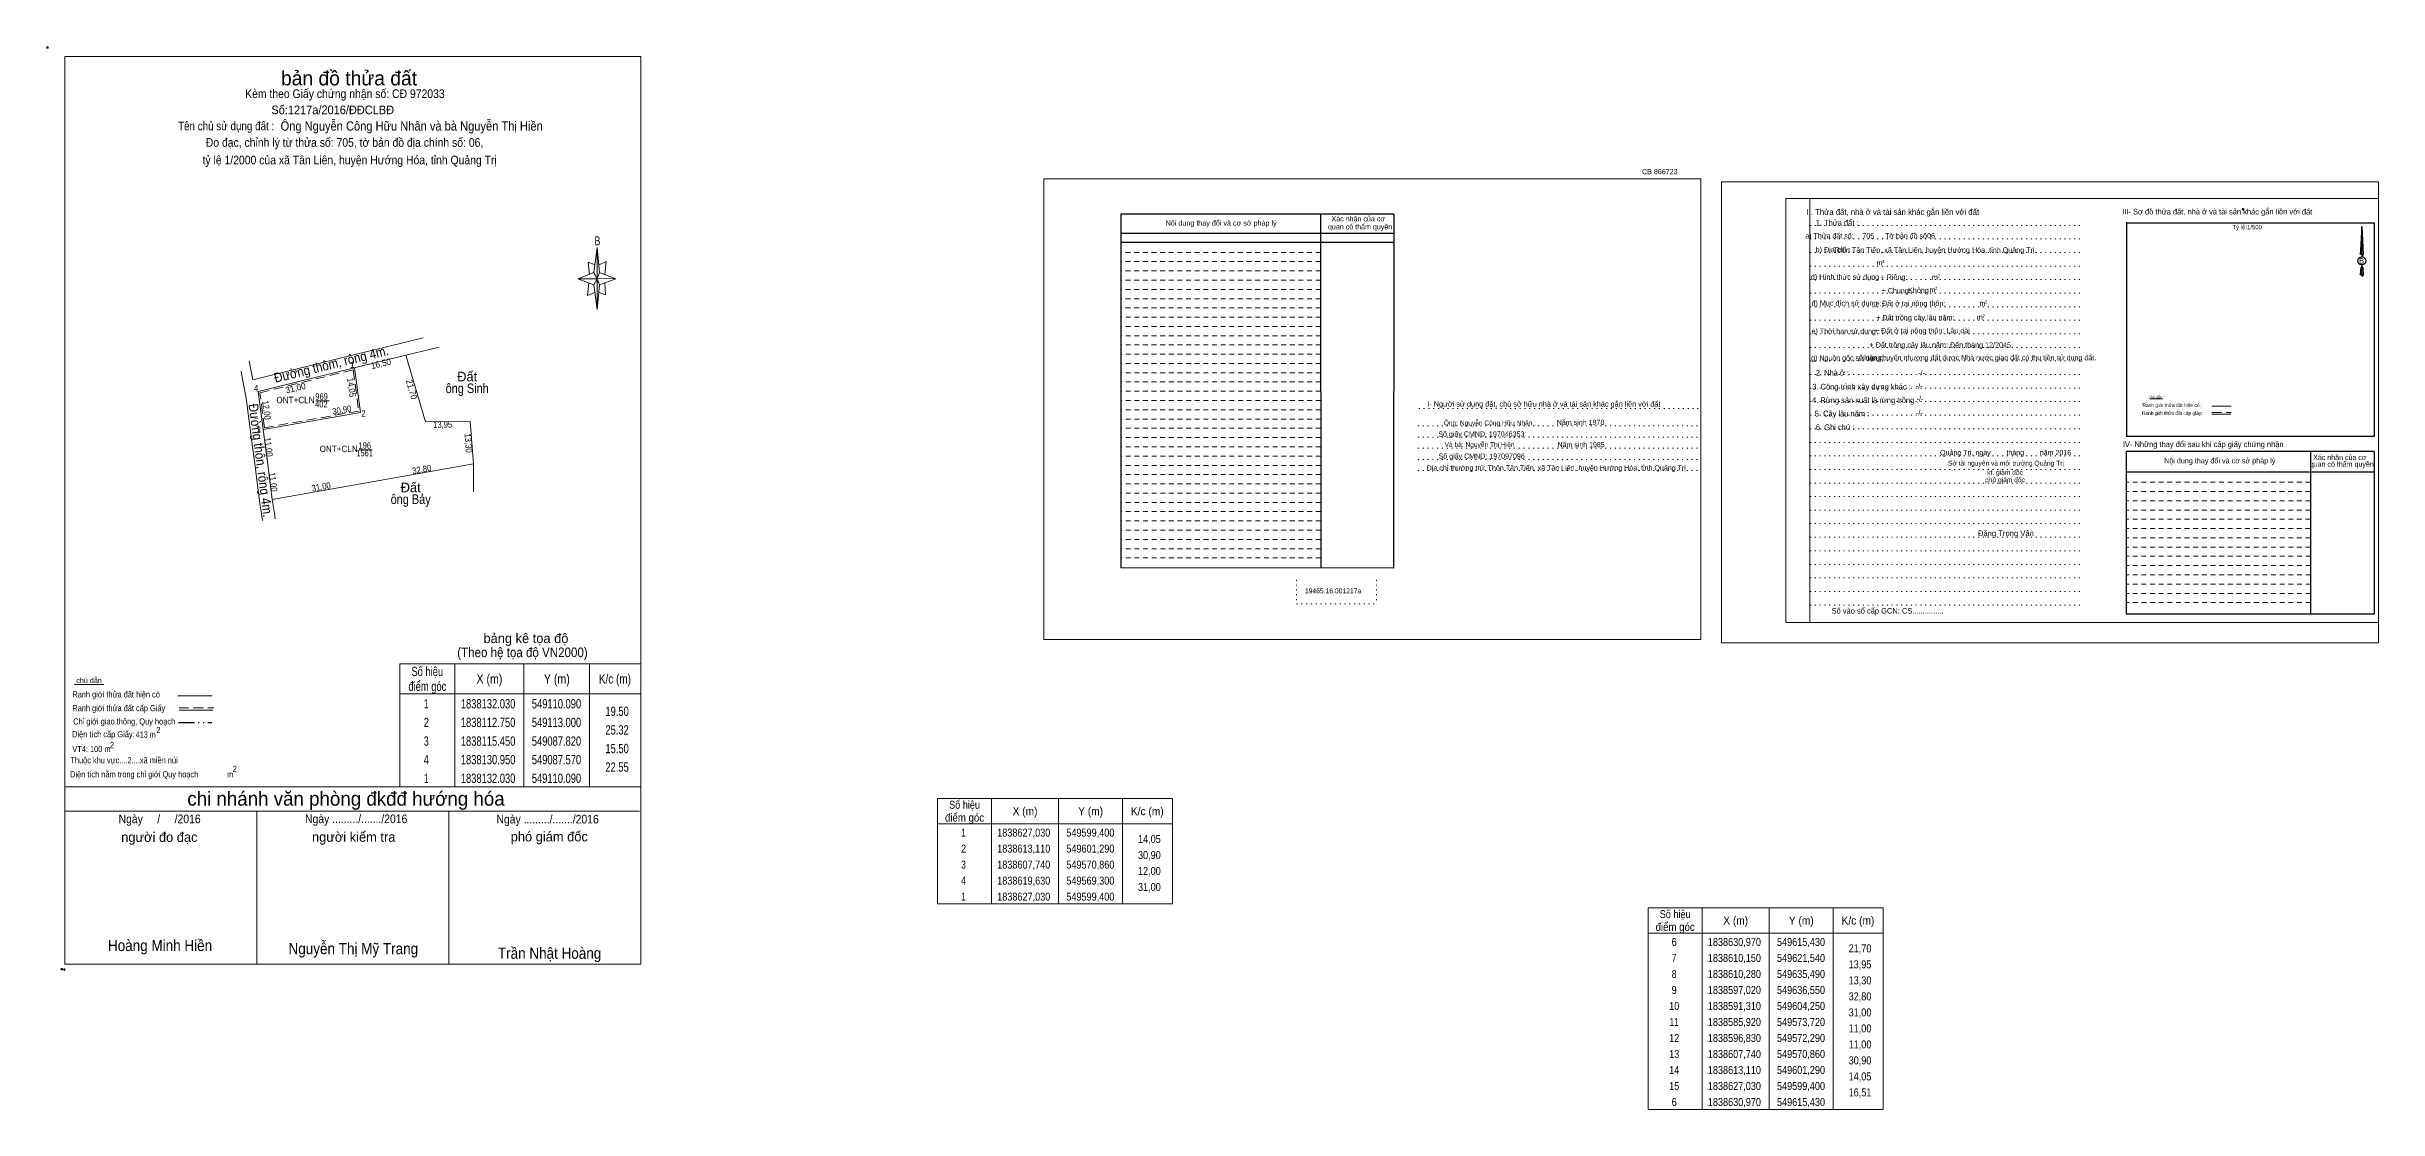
# Model space of a CAD drawing. Header units: metres. Extents: x 548307 to 550232, y 1838395 to 1838848.
# Drawn here: x 549503 to 550232, y 1838395 to 1838727 of the extents above; entities that cross this region are included whole.
import ezdxf
from ezdxf.enums import TextEntityAlignment as Align

# ---------------------------------------------------------------- set-up
doc = ezdxf.new("R2010")
doc.units = ezdxf.units.M
doc.header["$PDMODE"] = 32
doc.header["$PDSIZE"] = 0.5
for name, pattern in [('DASH_DOUBLE_DOT', [9.2, 5, -1.2, 0.3, -1.2, 0.3, -1.2]), ('DOTTED', [1.5, 0.3, -1.2]), ('MEDIUM_DASHED', [4.5, 3, -1.5]), ('SHORT_DASHED', [2.7, 1.5, -1.2])]:
    doc.linetypes.add(name, pattern=pattern)
for name, color, linetype, lineweight in [('1', 7, 'DOTTED', 13), ('10', 7, 'Continuous', 13), ('15', 7, 'Continuous', 13), ('18', 7, 'Continuous', 25), ('2', 7, 'SHORT_DASHED', 13), ('23', 7, 'Continuous', 13), ('28', 7, 'Continuous', 13), ('55', 7, 'Continuous', 13), ('63', 7, 'Continuous', 13)]:
    doc.layers.add(name, color=color, linetype=linetype, lineweight=lineweight)
doc.layers.add('40', color=7, linetype='Continuous')

msp = doc.modelspace()

# ---------------------------------------------------------------- linework, layer by layer
at = {"layer": '1', "linetype": 'Continuous'}
for p, q in [((550046.57, 1838679.93), (550231.67, 1838679.93)), ((550046.57, 1838679.93), (550046.57, 1838547.43)), ((550231.67, 1838679.93), (550231.67, 1838546.31)), ((550046.57, 1838547.43), (550231.67, 1838547.43))]:
    msp.add_line(p, q, dxfattribs=at)
at = {"layer": '1'}
for p, q in [((550054.07, 1838679.93), (550054.07, 1838547.43)), ((550054.07, 1838679.93), (550054.07, 1838547.43)), ((550054.13, 1838671.53), (550138.67, 1838671.53)), ((550054.13, 1838667.29), (550138.67, 1838667.29)), ((550054.13, 1838663.05), (550138.67, 1838663.05)), ((550054.13, 1838658.83), (550138.67, 1838658.83)), ((550054.13, 1838654.59), (550138.67, 1838654.59)), ((550054.13, 1838650.35), (550138.67, 1838650.35)), ((550054.13, 1838646.11), (550138.67, 1838646.11)), ((550054.13, 1838641.89), (550138.67, 1838641.89)), ((550054.13, 1838637.63), (550138.67, 1838637.63)), ((550054.13, 1838633.41), (550138.67, 1838633.41)), ((550054.13, 1838629.17), (550138.67, 1838629.17)), ((550054.13, 1838624.93), (550138.67, 1838624.93)), ((550054.13, 1838620.69), (550138.67, 1838620.69)), ((550054.13, 1838616.47), (550138.67, 1838616.47)), ((549931.63, 1838608.91), (550019.67, 1838608.91)), ((549931.91, 1838614.31), (550019.97, 1838614.31)), ((550054.13, 1838612.23), (550138.67, 1838612.23)), ((550054.13, 1838607.99), (550138.67, 1838607.99)), ((549931.63, 1838605.41), (550019.67, 1838605.41)), ((549931.63, 1838601.91), (550019.67, 1838601.91)), ((550054.13, 1838603.75), (550138.67, 1838603.75)), ((549931.63, 1838598.41), (550019.67, 1838598.41)), ((549931.63, 1838594.91), (550019.67, 1838594.91)), ((550054.13, 1838599.51), (550138.67, 1838599.51)), ((550054.13, 1838595.29), (550138.67, 1838595.29)), ((550054.13, 1838591.05), (550138.67, 1838591.05)), ((550054.13, 1838586.81), (550138.67, 1838586.81)), ((550054.13, 1838582.57), (550138.67, 1838582.57)), ((550054.13, 1838578.35), (550138.67, 1838578.35)), ((550054.13, 1838574.11), (550138.67, 1838574.11)), ((550054.13, 1838569.87), (550138.67, 1838569.87)), ((550054.13, 1838565.63), (550138.67, 1838565.63)), ((549893.69, 1838560.79), (549893.69, 1838553.27)), ((549918.67, 1838560.79), (549918.67, 1838553.27)), ((550054.13, 1838561.41), (550138.67, 1838561.41)), ((550054.13, 1838557.17), (550138.67, 1838557.17)), ((549893.69, 1838553.27), (549918.67, 1838553.27)), ((550054.13, 1838552.93), (550138.67, 1838552.93))]:
    msp.add_line(p, q, dxfattribs=at)
at = {"layer": '1', "linetype": 'Continuous'}
for points in [[(549814.79, 1838542.13), (550019.99, 1838542.13), (550019.99, 1838686.13), (549814.79, 1838686.13)], [(549814.79, 1838686.13), (550019.99, 1838686.13), (550019.99, 1838542.13), (549814.79, 1838542.13)], [(549814.79, 1838542.13), (550019.99, 1838542.13), (550019.99, 1838686.13), (549814.79, 1838686.13)], [(550026.47, 1838541.13), (550231.67, 1838541.13), (550231.67, 1838685.13), (550026.47, 1838685.13)], [(550054.07, 1838679.93), (550231.67, 1838679.93), (550231.67, 1838547.43), (550054.07, 1838547.43)], [(549615.43, 1838630.97), (549621.54, 1838610.15), (549635.49, 1838610.28), (549636.55, 1838597.02), (549604.25, 1838591.31), (549573.72, 1838585.92), (549572.29, 1838596.83), (549570.86, 1838607.74), (549601.29, 1838613.11), (549599.4, 1838627.03)]]:
    msp.add_lwpolyline(points, close=True, dxfattribs=at)
at = {"layer": '1', "linetype": 'MEDIUM_DASHED'}
msp.add_lwpolyline([(549598.98, 1838626.41), (549600.73, 1838613.52), (549571.29, 1838608.32), (549569.85, 1838619.25)], close=True, dxfattribs=at)
at = {"layer": '10'}
for p, q in [((549615.43, 1838630.97), (549621.54, 1838610.15)), ((549635.49, 1838610.28), (549636.55, 1838597.02)), ((549636.6, 1838588.31), (549636.55, 1838597.02))]:
    msp.add_line(p, q, dxfattribs=at)
at = {"layer": '15'}
for p, q in [((549567.6, 1838623.33), (549593.62, 1838629.73)), ((549593.62, 1838629.73), (549620.86, 1838636.43)), ((549608.29, 1838629.22), (549615.43, 1838630.97)), ((549615.43, 1838630.97), (549625.85, 1838633.53)), ((549569.3, 1838619.63), (549599.4, 1838627.03)), ((549599.4, 1838627.03), (549608.29, 1838629.22)), ((549565.74, 1838616.01), (549565.53, 1838617.6)), ((549635.49, 1838610.28), (549621.54, 1838610.15))]:
    msp.add_line(p, q, dxfattribs=at)
for points in [[(549563.98, 1838626), (549564.44, 1838623.51), (549565.53, 1838617.6)], [(549599.4, 1838627.03), (549601.29, 1838613.11), (549570.86, 1838607.74)], [(549636.55, 1838597.02), (549604.25, 1838591.31), (549573.72, 1838585.92)]]:
    msp.add_lwpolyline(points, dxfattribs=at)
at = {"layer": '18'}
for p, q in [((550226.47, 1838671.23), (550226.95, 1838662.39)), ((550226.47, 1838671.23), (550226.95, 1838662.39)), ((550226.47, 1838671.23), (550226.95, 1838662.39)), ((550226.09, 1838663.77), (550226.01, 1838662.41)), ((550226.47, 1838662.69), (550226.47, 1838662.35)), ((550226.47, 1838662.35), (550226.47, 1838662.09)), ((550226.47, 1838662.09), (550226.47, 1838661.75)), ((550226.47, 1838662.09), (550226.47, 1838661.75)), ((550226.47, 1838662.09), (550226.47, 1838661.75)), ((550226.47, 1838658.77), (550226.47, 1838659.17)), ((550226.47, 1838658.77), (550226.47, 1838659.17)), ((550226.47, 1838658.77), (550226.47, 1838659.17)), ((550226.95, 1838662.39), (550226.95, 1838662.41)), ((550226.47, 1838658.77), (550226.83, 1838658.29)), ((550226.47, 1838658.77), (550226.83, 1838658.29)), ((550226.47, 1838658.77), (550226.83, 1838658.29)), ((550226.47, 1838656.27), (550226.47, 1838655.93)), ((550226.47, 1838655.93), (550226.47, 1838655.67)), ((550226.83, 1838658.29), (550226.95, 1838655.97)), ((550226.83, 1838658.29), (550226.95, 1838655.97)), ((550226.83, 1838658.29), (550226.95, 1838655.97)), ((550226.95, 1838655.97), (550226.95, 1838655.99))]:
    msp.add_line(p, q, dxfattribs=at)
for points in [[(550226.47, 1838662.69), (550226.47, 1838671.23), (550226.09, 1838663.77)], [(550226.47, 1838656.27), (550226.47, 1838658.77), (550226.15, 1838658.29), (550226.09, 1838657.35), (550226.01, 1838655.99)]]:
    msp.add_lwpolyline(points, dxfattribs=at)
msp.add_ellipse((550226.494, 1838660.43), major_axis=(0, 1.258), ratio=0.983453, dxfattribs=at)
for centre, start_param, end_param in [((550226.494, 1838662.368), 1.5707963, 3.074452), ((550226.494, 1838662.368), 0.0671406, 1.5707963), ((550226.494, 1838662.368), 4.712389, 6.2831853), ((550226.494, 1838655.948), 2.4910694, 3.0742784), ((550226.494, 1838655.948), 1.5707963, 2.4910694), ((550226.494, 1838655.948), 0.0671406, 1.5707963), ((550226.494, 1838655.948), 4.712389, 6.2831853)]:
    msp.add_ellipse(centre, major_axis=(0.454, 0), ratio=0.655448, start_param=start_param, end_param=end_param, dxfattribs=at)
at = {"layer": '2', "linetype": 'Continuous', "lineweight": 25}
for p, q in [((549924.05, 1838675.09), (549838.79, 1838675.09)), ((549838.79, 1838675.09), (549838.79, 1838564.57)), ((549901.21, 1838675.09), (549901.25, 1838564.49)), ((549924.05, 1838669.05), (549838.89, 1838669.05)), ((549924.05, 1838666.17), (549838.89, 1838666.17))]:
    msp.add_line(p, q, dxfattribs=at)
at = {"layer": '2'}
for p, q in [((549901.21, 1838663.11), (549838.77, 1838663.11)), ((549901.21, 1838660.21), (549838.77, 1838660.21)), ((549901.21, 1838660.21), (549838.79, 1838660.21)), ((549901.21, 1838657.31), (549838.79, 1838657.31)), ((549901.21, 1838654.43), (549838.79, 1838654.43)), ((549901.21, 1838651.53), (549838.79, 1838651.53)), ((549901.21, 1838648.63), (549838.79, 1838648.63)), ((549901.21, 1838645.75), (549838.79, 1838645.75)), ((549901.23, 1838642.85), (549838.79, 1838642.85)), ((549901.23, 1838639.97), (549838.79, 1838639.97)), ((549901.23, 1838637.07), (549838.79, 1838637.07)), ((549901.23, 1838634.17), (549838.79, 1838634.17)), ((549901.23, 1838631.29), (549838.79, 1838631.29)), ((549901.23, 1838628.39), (549838.79, 1838628.39)), ((549901.23, 1838625.49), (549838.79, 1838625.49)), ((549901.23, 1838622.61), (549838.79, 1838622.61)), ((549901.23, 1838619.71), (549838.79, 1838619.71)), ((549901.23, 1838616.83), (549838.79, 1838616.83)), ((549901.23, 1838613.93), (549838.79, 1838613.93)), ((549901.23, 1838611.03), (549838.79, 1838611.03)), ((549901.23, 1838608.15), (549838.79, 1838608.15)), ((549901.23, 1838605.25), (549838.79, 1838605.25)), ((549901.25, 1838602.35), (549838.79, 1838602.35)), ((549901.25, 1838599.47), (549838.79, 1838599.47)), ((549901.25, 1838596.57), (549838.79, 1838596.57)), ((549901.25, 1838593.67), (549838.79, 1838593.67)), ((549901.25, 1838590.79), (549838.79, 1838590.79)), ((549901.25, 1838587.89), (549838.79, 1838587.89)), ((550210.43, 1838588.39), (550152.87, 1838588.39)), ((549901.25, 1838585.01), (549838.79, 1838585.01)), ((549901.25, 1838582.11), (549838.79, 1838582.11)), ((549901.25, 1838579.21), (549838.79, 1838579.21)), ((550210.45, 1838585.51), (550152.87, 1838585.51)), ((550210.45, 1838582.61), (550152.87, 1838582.61)), ((550210.45, 1838579.71), (550152.87, 1838579.71)), ((549901.25, 1838576.33), (549838.79, 1838576.33)), ((549901.25, 1838573.43), (549838.79, 1838573.43)), ((550210.45, 1838576.83), (550152.87, 1838576.83)), ((550210.45, 1838573.93), (550152.87, 1838573.93)), ((549901.25, 1838570.53), (549838.79, 1838570.53)), ((549901.25, 1838567.65), (549838.79, 1838567.65)), ((550210.45, 1838571.03), (550152.87, 1838571.03)), ((550210.47, 1838568.15), (550152.87, 1838568.15)), ((550210.47, 1838565.25), (550152.87, 1838565.25)), ((550210.47, 1838562.37), (550152.87, 1838562.37)), ((550210.47, 1838559.47), (550152.87, 1838559.47)), ((550210.47, 1838556.57), (550152.87, 1838556.57)), ((550210.49, 1838553.69), (550152.87, 1838553.69))]:
    msp.add_line(p, q, dxfattribs=at)
at = {"layer": '2', "linetype": 'Continuous', "lineweight": 25}
msp.add_lwpolyline([(549924.05, 1838675.09), (549924.01, 1838564.45), (549838.79, 1838564.57)], dxfattribs=at)
at = {"layer": '23'}
for p, q in [((549567.6, 1838623.33), (549566.49, 1838629.27)), ((549565.74, 1838616.01), (549567.23, 1838604.6)), ((549569.3, 1838619.63), (549570.86, 1838607.74)), ((549567.23, 1838604.6), (549568.32, 1838596.31)), ((549570.86, 1838607.74), (549571.27, 1838604.6)), ((549571.27, 1838604.6), (549572.29, 1838596.83)), ((549568.32, 1838596.31), (549569.75, 1838585.4)), ((549572.29, 1838596.83), (549573.72, 1838585.92))]:
    msp.add_line(p, q, dxfattribs=at)
for points in [[(549570.67, 1838579.3), (549570.33, 1838581.52), (549569.76, 1838585.32)], [(549574.63, 1838579.9), (549574.39, 1838581.52), (549573.72, 1838585.92)]]:
    msp.add_lwpolyline(points, dxfattribs=at)
at = {"layer": '28', "lineweight": 25}
for p, q in [((550153.01, 1838672.49), (550153.01, 1838605.85)), ((550230.45, 1838605.63), (550152.93, 1838605.63)), ((550210.43, 1838600.93), (550210.49, 1838550.05)), ((550230.39, 1838600.93), (550230.35, 1838550.05)), ((550230.37, 1838594.47), (550152.87, 1838594.47)), ((550230.35, 1838550.05), (550152.87, 1838550.05))]:
    msp.add_line(p, q, dxfattribs=at)
at = {"layer": '28'}
for p, q in [((549674.19, 1838656.81), (549675.19, 1838664.61)), ((549674.19, 1838653.01), (549669.19, 1838654.81)), ((549675.99, 1838653.01), (549675.19, 1838645.21)), ((549675.99, 1838656.81), (549680.99, 1838654.81)), ((549677.59, 1838653.61), (549677.79, 1838649.81)), ((549677.79, 1838649.81), (549675.79, 1838650.61)), ((549511.89, 1838528.15), (549521.09, 1838528.15)), ((549544.19, 1838524.61), (549554.95, 1838524.61)), ((549544.59, 1838520.13), (549555.11, 1838520.13)), ((549508.87, 1838496.13), (549688.87, 1838496.13)), ((549508.87, 1838488.53), (549688.47, 1838488.53)), ((549508.87, 1838488.53), (549688.47, 1838488.53)), ((549508.87, 1838488.53), (549688.47, 1838488.53)), ((549568.87, 1838440.73), (549568.87, 1838488.53)), ((549628.87, 1838440.73), (549628.87, 1838488.53))]:
    msp.add_line(p, q, dxfattribs=at)
at = {"layer": '28', "linetype": 'SHORT_DASHED'}
msp.add_line((550210.43, 1838591.29), (550152.87, 1838591.29), dxfattribs=at)
at = {"layer": '28', "linetype": 'MEDIUM_DASHED'}
msp.add_line((549544.59, 1838520.77), (549555.47, 1838520.77), dxfattribs=at)
at = {"layer": '28', "linetype": 'DASH_DOUBLE_DOT', "lineweight": 25}
msp.add_line((549544.39, 1838516.19), (549554.87, 1838516.19), dxfattribs=at)
at = {"layer": '28'}
for points in [[(549508.87, 1838724.33), (549688.87, 1838724.33), (549688.87, 1838440.73), (549508.87, 1838440.73)], [(549675.19, 1838664.61), (549675.99, 1838656.81), (549675.19, 1838654.81)], [(549675.19, 1838654.81), (549669.19, 1838654.81), (549674.19, 1838656.81), (549675.99, 1838653.01), (549680.99, 1838654.81), (549675.19, 1838655.01)], [(549675.19, 1838654.81), (549675.19, 1838645.21), (549674.19, 1838653.01)]]:
    msp.add_lwpolyline(points, close=True, dxfattribs=at)
at = {"layer": '28', "lineweight": 25}
for points in [[(550230.45, 1838605.63), (550230.45, 1838672.27), (550152.93, 1838672.27)], [(550230.39, 1838600.93), (550152.87, 1838600.93), (550152.87, 1838550.05)]]:
    msp.add_lwpolyline(points, dxfattribs=at)
at = {"layer": '28'}
for points in [[(549674.59, 1838659.21), (549672.39, 1838660.01), (549672.79, 1838656.21)], [(549675.79, 1838659.21), (549677.99, 1838660.21), (549677.59, 1838656.21)], [(549675.19, 1838654.81), (549674.19, 1838656.81), (549669.19, 1838654.81)], [(549672.59, 1838653.61), (549672.19, 1838649.61), (549674.39, 1838650.61)], [(549675.19, 1838654.81), (549675.99, 1838653.01), (549680.99, 1838654.81)], [(549688.87, 1838440.73), (549508.87, 1838440.73), (549508.87, 1838488.53)]]:
    msp.add_lwpolyline(points, dxfattribs=at)
for p in [(549503.47, 1838727.13), (550189.41, 1838676.59), (549507.95, 1838439.17), (549508.75, 1838439.05)]:
    msp.add_point(p, dxfattribs=at)
at = {"layer": '55'}
for p, q in [((550160.23, 1838617.33), (550164.27, 1838617.39)), ((550179.61, 1838615.07), (550185.71, 1838615.07)), ((550179.67, 1838612.59), (550185.53, 1838612.59)), ((550179.67, 1838612.59), (550185.53, 1838612.59))]:
    msp.add_line(p, q, dxfattribs=at)
at = {"layer": '55', "linetype": 'MEDIUM_DASHED'}
msp.add_line((550179.67, 1838613.03), (550185.67, 1838613.03), dxfattribs=at)
at = {"layer": '63'}
for p, q in [((549587.36, 1838616.74), (549591.45, 1838616.74)), ((549600.87, 1838601.46), (549604.96, 1838601.46)), ((549630.79, 1838534.53), (549630.79, 1838496.13)), ((549652.31, 1838534.53), (549652.31, 1838496.13)), ((549672.85, 1838534.53), (549672.85, 1838496.13)), ((549613.53, 1838525.23), (549688.87, 1838525.23)), ((549798.38, 1838492.53), (549798.38, 1838459.53)), ((549819.38, 1838492.53), (549819.38, 1838459.53)), ((549839.38, 1838492.53), (549839.38, 1838459.53)), ((549781.58, 1838484.53), (549854.98, 1838484.53)), ((550020.39, 1838458.37), (550020.39, 1838395.37)), ((550041.39, 1838458.37), (550041.39, 1838395.37)), ((550061.39, 1838458.37), (550061.39, 1838395.37)), ((550003.59, 1838450.37), (550076.99, 1838450.37))]:
    msp.add_line(p, q, dxfattribs=at)
for points in [[(549613.53, 1838534.53), (549688.87, 1838534.53), (549688.87, 1838496.13), (549613.53, 1838496.13)], [(549781.58, 1838492.53), (549854.98, 1838492.53), (549854.98, 1838459.53), (549781.58, 1838459.53)], [(550003.59, 1838458.37), (550076.99, 1838458.37), (550076.99, 1838395.37), (550003.59, 1838395.37)]]:
    msp.add_lwpolyline(points, close=True, dxfattribs=at)

# ---------------------------------------------------------------- texts
at = {"layer": '1'}
for s, width, p in [('ONT+CLN', 0.95, (549580.95, 1838615.98)), ('402', 0.85, (549589.05, 1838614.66)), ('969', 0.85, (549589.11, 1838617.07)), ('ONT+CLN', 0.95, (549594.46, 1838600.7)), ('1561', 0.8, (549602.56, 1838599.38)), ('196', 0.85, (549602.62, 1838601.79))]:
    msp.add_text(s, height=2, dxfattribs=dict(at, width=width)).set_placement(p, align=Align.CENTER)
at = {"layer": '15', "width": 0.9}
for s, rotation, p in [('Đường thôm, rộng 4m.', 13.818, (549592.502, 1838626.732)), ('Đường thôn, rộng 4m.', 277.49, (549568.596, 1838597.921))]:
    msp.add_text(s, height=3, rotation=rotation, dxfattribs=at).set_placement(p, align=Align.CENTER)
at = {"layer": '15'}
for p in [(549634.605, 1838622.8), (549616.945, 1838588.16)]:
    msp.add_text('Đất', height=3, dxfattribs=at).set_placement(p, align=Align.CENTER)
at = {"layer": '15', "width": 0.85}
for s, p in [('ông Sinh', (549634.61, 1838619.14)), ('ông Bảy', (549616.95, 1838584.5))]:
    msp.add_text(s, height=3, dxfattribs=at).set_placement(p, align=Align.CENTER)
at = {"layer": '18'}
for s, height, p in [('II. Thửa đất, nhà ở và tài sản khác gắn liền với đất', 1.8, (550079.99, 1838674.83)), ('Sở tài nguyên và môi trường Quảng Trị', 1.5, (550115.32, 1838596.51)), ('kt. giám đốc', 1.5, (550115.03, 1838593.61)), ('phó giám đốc', 1.5, (550115.02, 1838591.3)), ('Đặng Trọng Vân', 1.782, (550115.315, 1838574.45))]:
    msp.add_text(s, height=height, dxfattribs=at).set_placement(p, align=Align.CENTER)
for s, height, width, p in [('1. Thửa đất :', 1.8, 0.85, (550062.575, 1838671.47)), ('a) Thửa đất số:              , Tờ bản đồ số : ', 1.65, 0.8, (550072.57, 1838667.46)), ('705', 1.65, 0.8, (550072.33, 1838667.41)), ('06', 1.65, 0.8, (550091.93, 1838667.47)), ('b) Địa chỉ : ', 1.65, 0.9, (550061.57, 1838663.13)), (' Thôn Tân Tiến, xã Tân Liên, huyện Hướng Hóa, tỉnh Quảng Trị.', 1.65, 0.85, (550092.865, 1838663.03)), (' m', 1.65, 0.85, (550075.525, 1838659.04)), ('2', 1, 0.75, (550077.015, 1838659.74)), ('B', 1.728, 0.85, (550226.415, 1838659.61)), ('d) Hình thức sử dụng :', 1.65, 0.85, (550065.665, 1838654.61)), ('+ Riêng: ', 1.65, 0.85, (550080.635, 1838654.57)), ('       + Chung:', 1.65, 0.8, (550078.905, 1838650.33)), ('Không', 1.65, 0.85, (550088.005, 1838650.45)), (' m', 1.65, 0.85, (550092.045, 1838650.61)), (' m', 1.65, 0.85, (550092.785, 1838654.51)), ('2', 1, 0.75, (550093.555, 1838651.33)), ('2', 1, 0.75, (550094.295, 1838655.23)), ('đ) Mục đích sử dụng :', 1.65, 0.85, (550065.495, 1838646.43)), ('+ Đất ở tại nông thôn:', 1.65, 0.85, (550085.535, 1838646.35)), (' m', 1.65, 0.85, (550107.665, 1838646.39)), ('2', 1, 0.75, (550109.175, 1838647.09)), ('e) Thời hạn sử dụng :', 1.65, 0.8, (550065.26, 1838637.67)), ('+ Đất ở tại nông thôn: Lâu dài', 1.65, 0.85, (550089.2, 1838637.82)), ('+ Đất trồng cây lâu năm:', 1.65, 0.85, (550087.02, 1838641.91)), (' m', 1.65, 0.85, (550106.825, 1838642.06)), ('2', 1, 0.75, (550108.335, 1838642.76)), ('g) Nguồn gốc sử dụng :', 1.65, 0.8, (550066.05, 1838629.31)), ('+ Đất trồng cây lâu năm: Đến tháng 12/2045', 1.65, 0.85, (550094.805, 1838633.37)), ('Nhận chuyển nhượng đất được Nhà nước giao đất có thu tiền sử dụng đất.', 1.65, 0.8, (550106.61, 1838629.39)), ('2. Nhà ở :', 1.8, 0.85, (550061.105, 1838624.57)), ('3. Công trình xây dựng khác :', 1.8, 0.85, (550070.22, 1838620.23)), ('4. Rừng sản xuất là rừng trồng :', 1.8, 0.85, (550071.355, 1838616.03)), ('6. Ghi chú :', 1.8, 0.9, (550061.945, 1838607.57)), ('5. Cây lâu năm :', 1.8, 0.85, (550064.1, 1838611.83)), ('Quảng Trị, ngày        tháng        năm 2016', 1.65, 0.8, (550115.225, 1838599.75)), ('19465.16.001217a', 1.55, 0.85, (549905.105, 1838556.59)), ('Số vào sổ cấp GCN: CS...............', 1.75, 0.8, (550078.34, 1838550.25))]:
    msp.add_text(s, height=height, dxfattribs=dict(at, width=width)).set_placement(p, align=Align.CENTER)
at = {"layer": '2'}
for s, height, width, p in [('Nội dung thay đổi và cơ sở pháp lý', 1.63, 0.9, (549870.15, 1838671.45)), ('Nội dung thay đổi và cơ sở pháp lý', 1.63, 0.9, (549870.15, 1838671.45)), ('Xác nhận của cơ', 1.63, 0.85, (549912.985, 1838672.79)), ('Xác nhận của cơ', 1.63, 0.85, (549912.985, 1838672.79)), (' quan có thẩm quyền', 1.63, 0.85, (549913.255, 1838670.29)), (' quan có thẩm quyền', 1.63, 0.85, (549913.255, 1838670.29)), ('Tỷ lệ:1/500', 1.35, 0.9, (550190.71, 1838670.33))]:
    msp.add_text(s, height=height, dxfattribs=dict(at, width=width)).set_placement(p, align=Align.CENTER)
at = {"layer": '28'}
for s, height, p in [('bản đồ thửa đất', 4.5, (549597.69, 1838715.27)), ('III- Sơ đồ thửa đất, nhà ở và tài sản khác gắn liền với đất', 1.75, (550181.33, 1838674.95)), ('I- Người sử dụng đất, chủ sở hữu nhà ở và tài sản khác gắn liền với đất', 1.653, (549970.955, 1838614.93)), ('Ông: Nguyễn Công Hữu Nhân', 1.49, (549953.535, 1838609.08)), ('Và bà: Nguyễn Thị Hiền', 1.49, (549950.88, 1838602.33)), ('IV- Những thay đổi sau khi cấp giấy chứng nhận', 1.75, (550176.955, 1838602.27)), ('bảng kê tọa độ', 3, (549652.96, 1838541.05)), ('chi nhánh văn phòng đkđđ hướng hóa', 4.374, (549596.74, 1838490.25)), ('người đo đạc', 3, (549538.435, 1838478.93)), ('người kiểm tra', 3, (549599.145, 1838478.97)), ('phó giám đốc', 3, (549660.25, 1838479.09))]:
    msp.add_text(s, height=height, dxfattribs=at).set_placement(p, align=Align.CENTER)
for s, height, width, p in [('Kèm theo Giấy chứng nhận số: CĐ 972033', 2.7, 0.9, (549596.405, 1838711.33)), ('Tên chủ sử dụng đất :', 2.7, 0.85, (549559.3, 1838701.25)), ('Số:1217a/2016/ĐĐCLBĐ', 2.7, 0.95, (549592.595, 1838706.27)), ('Đo đạc, chỉnh lý từ thửa số: 705, tờ bản đồ địa chính số: 06,', 2.7, 0.9, (549596.29, 1838696.09)), (' tỷ lệ 1/2000 của xã Tân Liên, huyện Hướng Hóa, tỉnh Quảng Trị', 2.7, 0.9, (549597.435, 1838690.61)), ('B', 2.755, 0.75, (549675.29, 1838665.33)), ('-/-', 1.65, 0.85, (550088.985, 1838624.67)), ('-/-', 1.65, 0.85, (550088.225, 1838620.49)), ('-/-', 1.65, 0.85, (550088.485, 1838616.53)), ('Năm sinh 1978', 1.61, 0.9, (549982.42, 1838609.22)), ('-/-', 1.65, 0.85, (550088.285, 1838612.21)), ('Số giấy CMND: 197046353', 1.61, 0.9, (549951.43, 1838605.55)), ('Năm sinh 1985', 1.61, 0.85, (549982.605, 1838602.23)), ('Địa chỉ thường trú: Thôn Tân Tiến, xã Tân Liên, huyện Hướng Hóa, tỉnh Quảng Trị', 1.61, 0.9, (549974.86, 1838594.98)), ('Số giấy CMND: 197097096', 1.61, 0.9, (549951.52, 1838598.66)), ('Nội dung thay đổi và cơ sở pháp lý', 1.65, 0.85, (550182.12, 1838597.19)), (' quan có thẩm quyền', 1.65, 0.8, (550219.935, 1838596.13)), ('Xác nhận của cơ', 1.65, 0.8, (550219.625, 1838598.23)), ('(Theo hệ tọa độ VN2000)', 3, 0.9, (549651.87, 1838536.65)), ('chú dẫn', 1.6, 1.05, (549516.485, 1838528.55)), ('Ranh giới thửa đất cấp Giấy', 1.92, 0.9, (549525.76, 1838519.77)), ('Ranh giới thửa đất hiện có ', 1.92, 0.9, (549525.25, 1838524.05)), ('Diện tích cấp Giấy: ', 1.92, 0.9, (549521.265, 1838511.61)), ('Chỉ giới giao thông, Quy hoạch', 1.92, 0.9, (549527.445, 1838515.61)), ('413 m ', 1.92, 0.85, (549534.495, 1838511.51)), ('2', 1.92, 0.8, (549538.135, 1838512.93)), ('2', 1.92, 0.8, (549538.135, 1838512.93)), (' VT4: 100 m ', 1.92, 0.9, (549517.21, 1838507.01)), ('2', 1.92, 0.8, (549523.635, 1838508.21)), ('Thuộc khu vực....2....xã miền núi', 1.92, 0.9, (549527.405, 1838503.49)), ('Diện tích nằm trong chỉ giới Quy hoạch              m', 1.92, 0.9, (549536.02, 1838499.09)), ('2', 1.92, 0.8, (549561.995, 1838500.77)), ('Ngày     /     /2016', 2.7, 0.9, (549538.515, 1838484.77)), ('Ngày ........./......./2016', 2.7, 0.9, (549599.93, 1838484.79)), ('Ngày ........./......./2016', 2.7, 0.9, (549659.73, 1838484.69)), ('Hoàng Minh Hiền', 3.5, 0.9, (549538.655, 1838444.83)), ('Nguyễn Thị Mỹ Trang', 3.5, 0.9, (549599.035, 1838443.85)), ('Trần Nhật Hoàng', 3.5, 0.9, (549660.345, 1838442.41))]:
    msp.add_text(s, height=height, dxfattribs=dict(at, width=width)).set_placement(p, align=Align.CENTER)
at = {"layer": '28', "width": 0.9}
msp.add_text('Ông Nguyễn Công Hữu Nhân và bà Nguyễn Thị Hiền', height=2.88, dxfattribs=at).set_placement((549576.31, 1838701.15))
at = {"layer": '40', "width": 0.85}
msp.add_text('CB 866723', height=1.63, dxfattribs=at).set_placement((550007.19, 1838687.53), align=Align.CENTER)
at = {"layer": '55', "width": 0.8}
for s, height, p in [('Ranh giới thửa đất hiện có:', 1.128, (550167.099, 1838614.788)), ('Ranh giới thửa đất cấp giấy:', 1.123, (550167.299, 1838612.328))]:
    msp.add_text(s, height=height, rotation=0.135, dxfattribs=at).set_placement(p, align=Align.CENTER)
at = {"layer": '55'}
msp.add_text('chú dẫn :', height=0.8282, rotation=359.974, dxfattribs=at).set_placement((550162.39, 1838617.529), align=Align.CENTER)
at = {"layer": '63'}
for s, rotation, width, p in [('16,50', 13.809, 0.95, (549607.901, 1838627.372)), ('31,00', 13.812, 0.95, (549581.221, 1838619.773)), ('14,05', 277.732, 0.9, (549597.474, 1838620.775)), ('21,70', 286.355, 0.95, (549616.3, 1838620.032)), ('12,00', 277.475, 0.9, (549570.935, 1838613.67)), ('30,90', 10.008, 0.9, (549595.626, 1838612.866)), ('13,95', 0.534, 0.85, (549626.961, 1838608.307)), ('11,00', 277.467, 0.9, (549571.585, 1838602.15)), ('13,30', 274.57, 0.9, (549633.978, 1838603.445)), ('11,00', 277.467, 0.9, (549573.015, 1838591.25)), ('32,80', 10.025, 0.9, (549620.586, 1838594.317)), ('31,00', 10.012, 0.9, (549589.166, 1838588.896))]:
    msp.add_text(s, height=2, rotation=rotation, dxfattribs=dict(at, width=width)).set_placement(p, align=Align.CENTER)
for s, height, width, p in [(' 1', 2, 0.75, (549599.4, 1838627.03)), (' 4', 2, 0.85, (549569.3, 1838619.63)), (' 3', 2, 0.8, (549570.14, 1838606.64)), (' 2', 2, 0.85, (549602.86, 1838611.79)), ('19.50', 2.909, 0.75, (549685.09, 1838518.29)), ('25.32', 2.909, 0.75, (549685.08, 1838512.47)), ('15.50', 2.909, 0.75, (549685.09, 1838506.65)), ('22.55', 2.909, 0.75, (549685.07, 1838500.85)), ('14,05', 2.5, 0.85, (549851.28, 1838478.58)), ('30,90', 2.5, 0.85, (549851.28, 1838473.58)), ('12,00', 2.5, 0.85, (549851.28, 1838468.58)), ('31,00', 2.5, 0.85, (549851.28, 1838463.58)), ('21,70', 2.5, 0.85, (550073.29, 1838444.42)), ('13,95', 2.5, 0.85, (550073.29, 1838439.42)), ('13,30', 2.5, 0.85, (550073.29, 1838434.42)), ('32,80', 2.5, 0.85, (550073.29, 1838429.42)), ('31,00', 2.5, 0.85, (550073.29, 1838424.42)), ('11,00', 2.5, 0.85, (550073.29, 1838419.42)), ('30,90', 2.5, 0.85, (550073.29, 1838409.42)), ('11,00', 2.5, 0.85, (550073.29, 1838414.42)), ('14,05', 2.5, 0.85, (550073.29, 1838404.42)), ('16,51', 2.5, 0.85, (550073.29, 1838399.42))]:
    msp.add_text(s, height=height, dxfattribs=dict(at, width=width)).set_placement(p, align=Align.RIGHT)
for s, height, width, p in [('điểm góc', 2.909, 0.75, (549622.16, 1838526.09)), ('Số hiệu', 2.909, 0.75, (549622.14, 1838530.73)), ('X (m)', 2.909, 0.85, (549641.555, 1838528.41)), ('Y (m)', 2.909, 0.85, (549662.61, 1838528.41)), ('K/c (m)', 2.909, 0.8, (549680.755, 1838528.41)), (' 1', 2.909, 0.65, (549621.44, 1838520.63)), ('1838132.030', 2.909, 0.75, (549641.14, 1838520.63)), ('549110.090', 2.909, 0.75, (549662.5, 1838520.63)), (' 2', 2.909, 0.75, (549621.435, 1838514.81)), ('1838112.750', 2.909, 0.75, (549641.14, 1838514.81)), ('549113.000', 2.909, 0.75, (549662.5, 1838514.81)), (' 4', 2.909, 0.75, (549621.42, 1838503.17)), (' 3', 2.909, 0.7, (549621.45, 1838508.97)), ('1838115.450', 2.909, 0.75, (549641.14, 1838508.97)), ('1838130.950', 2.909, 0.75, (549641.14, 1838503.17)), ('549087.820', 2.909, 0.75, (549662.5, 1838508.97)), ('549087.570', 2.909, 0.75, (549662.5, 1838503.17)), (' 1', 2.909, 0.65, (549621.44, 1838497.35)), ('1838132.030', 2.909, 0.75, (549641.14, 1838497.35)), ('549110.090', 2.909, 0.75, (549662.5, 1838497.35)), ('Số hiệu', 2.5, 0.85, (549789.98, 1838489.28)), ('điểm góc', 2.5, 0.9, (549789.98, 1838485.28)), ('X (m)', 2.5, 0.95, (549808.88, 1838487.28)), ('Y (m)', 2.5, 0.95, (549829.375, 1838487.28)), ('K/c (m)', 2.5, 0.95, (549847.08, 1838487.28)), (' 2', 2.5, 0.85, (549789.28, 1838475.58)), (' 1', 2.5, 0.75, (549789.275, 1838480.58)), ('1838627,030', 2.5, 0.85, (549808.48, 1838480.58)), ('1838613,110', 2.5, 0.85, (549808.48, 1838475.58)), ('549599,400', 2.5, 0.85, (549829.285, 1838480.58)), ('549601,290', 2.5, 0.85, (549829.285, 1838475.58)), (' 3', 2.5, 0.8, (549789.28, 1838470.58)), ('1838607,740', 2.5, 0.85, (549808.48, 1838470.58)), ('549570,860', 2.5, 0.85, (549829.285, 1838470.58)), (' 4', 2.5, 0.85, (549789.275, 1838465.58)), (' 1', 2.5, 0.75, (549789.275, 1838460.58)), ('1838619,630', 2.5, 0.85, (549808.48, 1838465.58)), ('1838627,030', 2.5, 0.85, (549808.48, 1838460.58)), ('549569,300', 2.5, 0.85, (549829.285, 1838465.58)), ('549599,400', 2.5, 0.85, (549829.285, 1838460.58)), ('Số hiệu', 2.5, 0.85, (550011.99, 1838455.12)), ('X (m)', 2.5, 0.95, (550030.89, 1838453.12)), ('Y (m)', 2.5, 0.95, (550051.385, 1838453.12)), ('K/c (m)', 2.5, 0.95, (550069.09, 1838453.12)), ('điểm góc', 2.5, 0.9, (550011.99, 1838451.12)), (' 6', 2.5, 0.85, (550011.29, 1838446.42)), ('1838630,970', 2.5, 0.85, (550030.49, 1838446.42)), ('549615,430', 2.5, 0.85, (550051.295, 1838446.42)), (' 7', 2.5, 0.8, (550011.29, 1838441.42)), ('1838610,150', 2.5, 0.85, (550030.49, 1838441.42)), ('549621,540', 2.5, 0.85, (550051.295, 1838441.42)), (' 9', 2.5, 0.85, (550011.285, 1838431.42)), (' 8', 2.5, 0.8, (550011.29, 1838436.42)), ('1838610,280', 2.5, 0.85, (550030.49, 1838436.42)), ('1838597,020', 2.5, 0.85, (550030.49, 1838431.42)), ('549635,490', 2.5, 0.85, (550051.295, 1838436.42)), ('549636,550', 2.5, 0.85, (550051.295, 1838431.42)), (' 10', 2.5, 0.85, (550011.285, 1838426.42)), ('1838591,310', 2.5, 0.85, (550030.49, 1838426.42)), ('549604,250', 2.5, 0.85, (550051.295, 1838426.42)), (' 12', 2.5, 0.85, (550011.29, 1838416.42)), (' 11', 2.5, 0.8, (550011.285, 1838421.42)), ('1838585,920', 2.5, 0.85, (550030.49, 1838421.42)), ('1838596,830', 2.5, 0.85, (550030.49, 1838416.42)), ('549573,720', 2.5, 0.85, (550051.295, 1838421.42)), ('549572,290', 2.5, 0.85, (550051.295, 1838416.42)), (' 13', 2.5, 0.85, (550011.29, 1838411.42)), ('1838607,740', 2.5, 0.85, (550030.49, 1838411.42)), ('549570,860', 2.5, 0.85, (550051.295, 1838411.42)), (' 14', 2.5, 0.85, (550011.285, 1838406.42)), (' 15', 2.5, 0.85, (550011.29, 1838401.42)), ('1838613,110', 2.5, 0.85, (550030.49, 1838406.42)), ('1838627,030', 2.5, 0.85, (550030.49, 1838401.42)), ('549601,290', 2.5, 0.85, (550051.295, 1838406.42)), ('549599,400', 2.5, 0.85, (550051.295, 1838401.42)), (' 6', 2.5, 0.85, (550011.29, 1838396.42)), ('1838630,970', 2.5, 0.85, (550030.49, 1838396.42)), ('549615,430', 2.5, 0.85, (550051.295, 1838396.42))]:
    msp.add_text(s, height=height, dxfattribs=dict(at, width=width)).set_placement(p, align=Align.CENTER)

doc.saveas('drawing.dxf')
